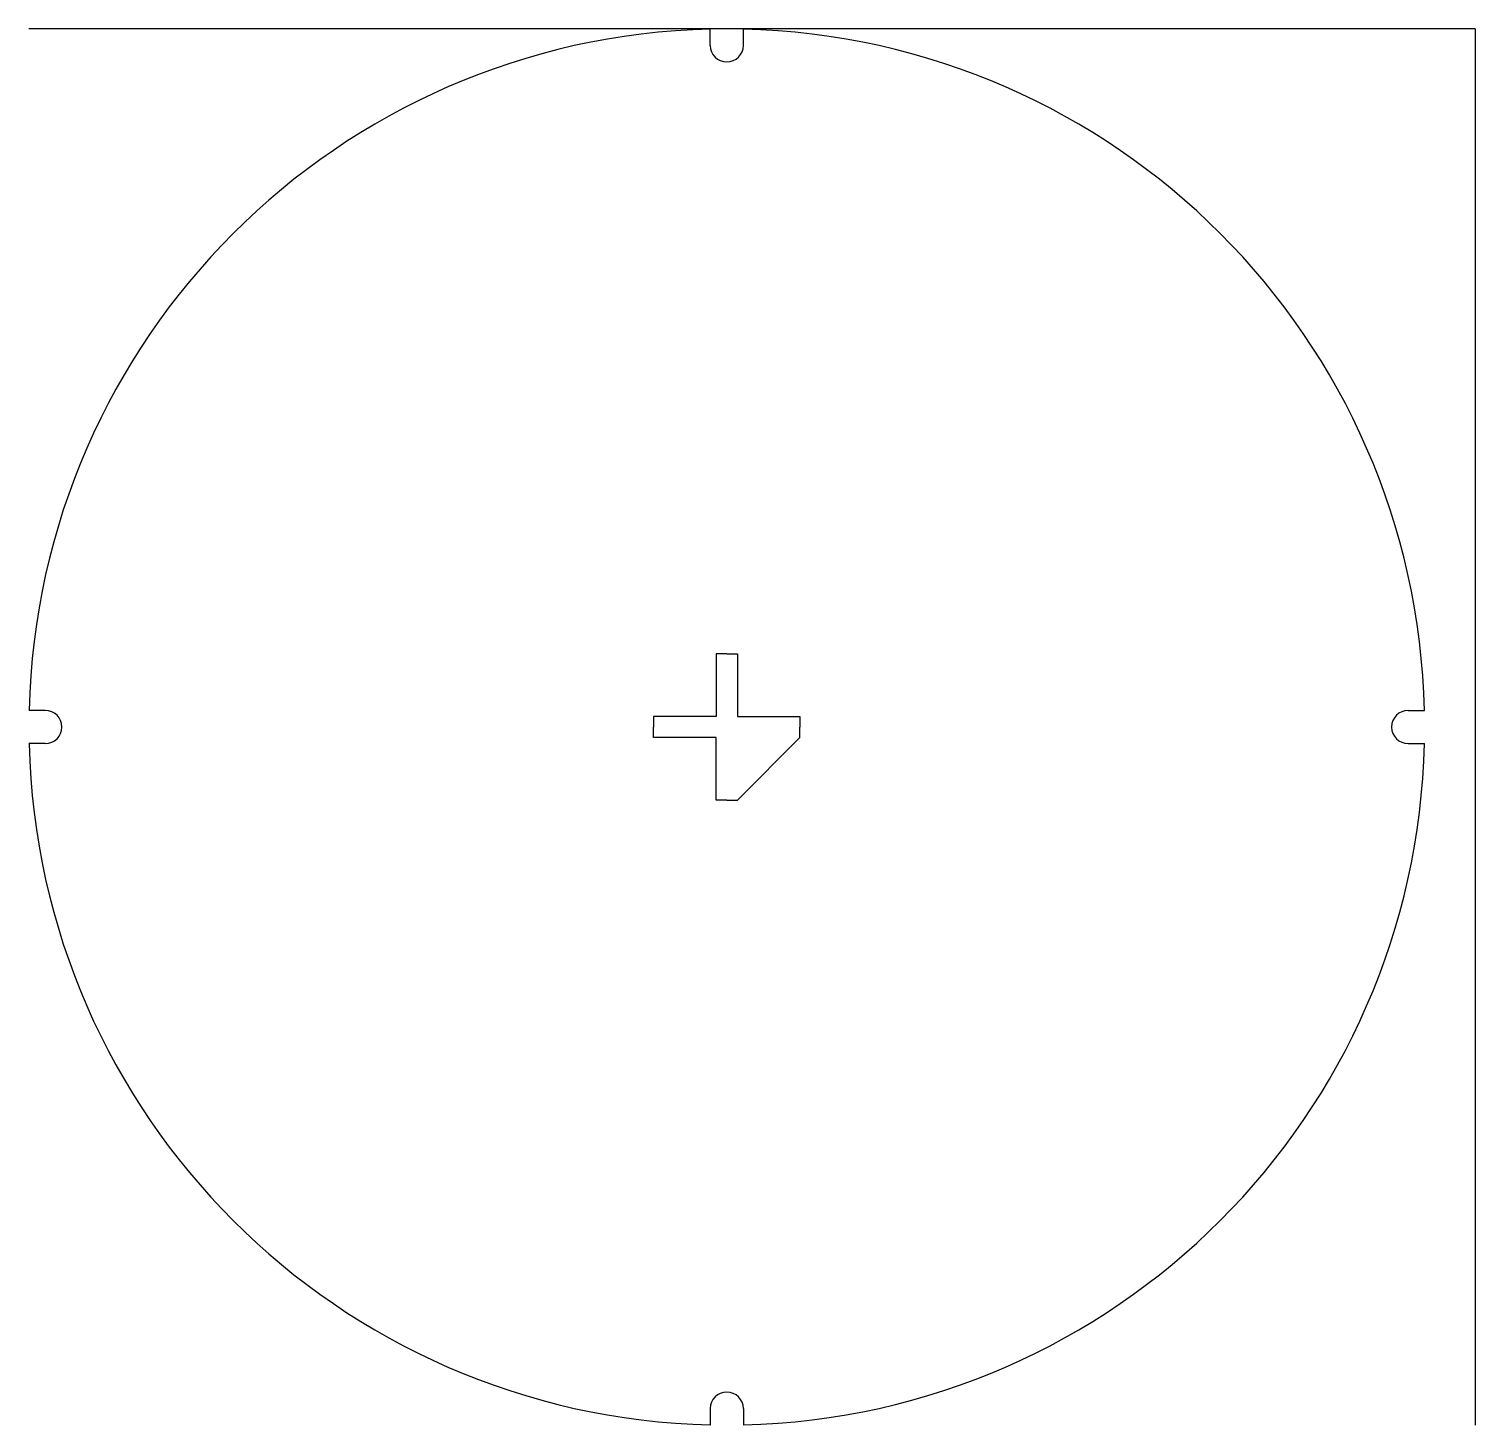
# Model space of a CAD drawing. Header units: inches. Extents: x 2 to 219, y 1 to 211.
import ezdxf

# ---------------------------------------------------------------- set-up
doc = ezdxf.new("R2010")
doc.units = ezdxf.units.IN
doc.header["$MEASUREMENT"] = 0
doc.layers.add('Ref', color=1, linetype='Continuous')

msp = doc.modelspace()

# ---------------------------------------------------------------- linework, layer by layer
for p, q in [((104.37, 208.96), (104.37, 211.43)), ((109.37, 208.96), (109.37, 211.43)), ((106.87, 117.46), (105.28, 117.46)), ((105.28, 117.46), (105.28, 108.05)), ((106.87, 117.46), (108.46, 117.46)), ((108.46, 117.46), (108.46, 108.05)), ((4.37, 108.96), (1.9, 108.96)), ((209.37, 108.96), (211.84, 108.96)), ((105.28, 108.05), (95.87, 108.05)), ((95.87, 108.05), (95.87, 106.46)), ((108.46, 108.05), (117.87, 108.05)), ((117.87, 108.05), (117.87, 106.46)), ((95.87, 104.87), (95.87, 106.46)), ((105.28, 104.87), (95.87, 104.87)), ((105.28, 95.46), (105.28, 104.87)), ((117.87, 104.87), (108.46, 95.46)), ((117.87, 104.87), (117.87, 106.46)), ((4.37, 103.96), (1.9, 103.96)), ((209.37, 103.96), (211.84, 103.96)), ((106.87, 95.46), (105.28, 95.46)), ((106.87, 95.46), (108.46, 95.46)), ((104.37, 3.96), (104.37, 1.49)), ((109.37, 3.96), (109.37, 1.49))]:
    msp.add_line(p, q)
for centre, radius, start, end in [((106.87, 106.46), 104.97, 91.3647, 178.6353), ((106.87, 106.46), 104.97, 1.3647, 88.6353), ((106.87, 208.96), 2.5, 180, 0), ((4.37, 106.46), 2.5, 270, 90), ((209.37, 106.46), 2.5, 90, 270), ((106.87, 106.46), 104.97, 181.3647, 268.6353), ((106.87, 106.46), 104.97, 271.3647, 358.6353), ((106.87, 3.96), 2.5, 0, 180)]:
    msp.add_arc(centre, radius, start, end)
at = {"layer": 'Ref'}
for q in [(1.9, 211.43), (219.43, 1.49)]:
    msp.add_line((219.43, 211.43), q, dxfattribs=at)

doc.saveas('drawing.dxf')
